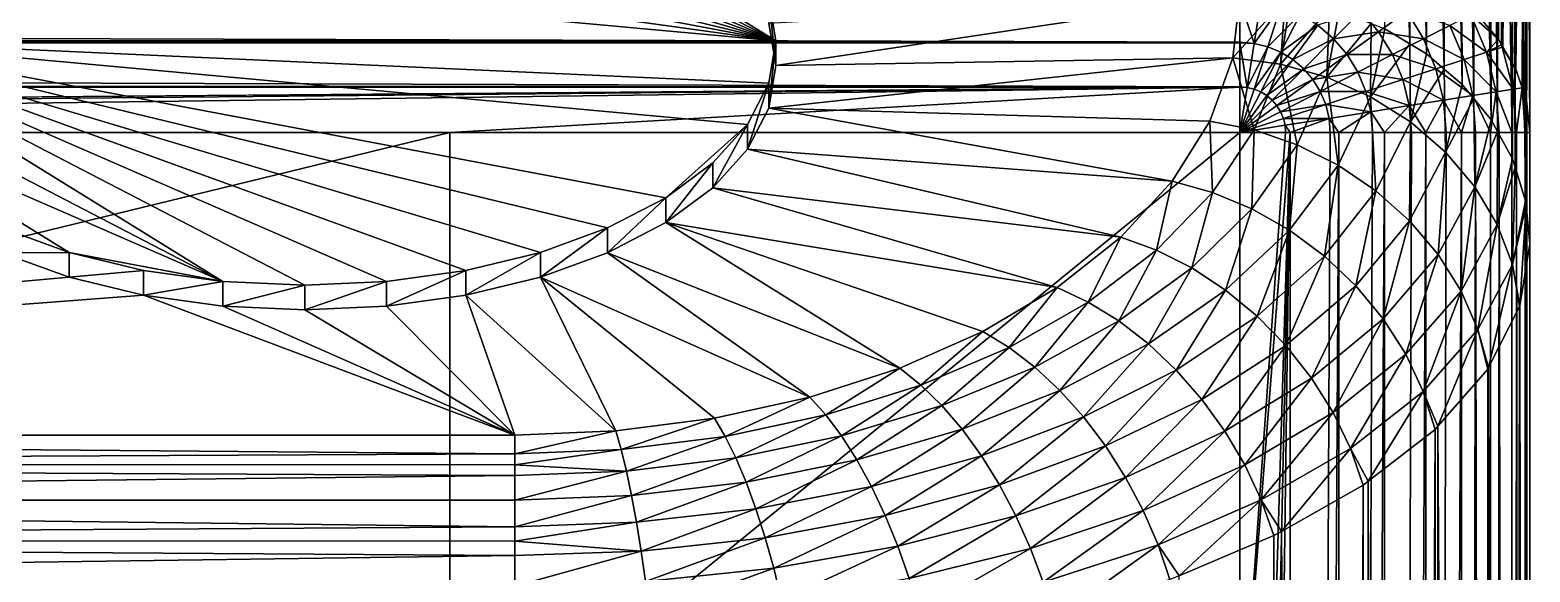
# Model space of a CAD drawing. Header units: metres. Extents: x 0 to 119, y 0 to 68.
# Drawn here: x 108.78 to 119.12, y 56.64 to 60.38 of the extents above; entities that cross this region are included whole.
import ezdxf

# ---------------------------------------------------------------- set-up
doc = ezdxf.new("R2010")
doc.units = ezdxf.units.M

msp = doc.modelspace()

# ---------------------------------------------------------------- linework, layer by layer
for points in [[(118.293198, 66.612892, 16.608149), (118.29248, 60.282406, 6.164471), (118.093048, 66.74794, 16.570419)], [(118.093048, 66.74794, 16.570419), (118.29248, 60.282406, 6.164471), (118.121094, 60.385029, 6.102275)], [(118.293198, 66.612892, 16.608149), (118.406677, 60.214024, 6.205914), (118.29248, 60.282406, 6.164471)], [(118.378204, 66.555527, 16.624174), (118.406677, 60.214024, 6.205914), (118.293198, 66.612892, 16.608149)], [(118.530273, 66.408989, 16.665115), (118.52993, 60.108612, 6.2698), (118.378204, 66.555527, 16.624174)], [(118.378204, 66.555527, 16.624174), (118.52993, 60.108612, 6.2698), (118.406677, 60.214024, 6.205914)], [(118.530273, 66.408989, 16.665115), (118.653183, 60.003204, 6.333683), (118.52993, 60.108612, 6.2698)], [(118.629066, 66.313789, 16.691711), (118.653183, 60.003204, 6.333683), (118.530273, 66.408989, 16.665115)], [(118.732826, 66.170982, 16.731609), (118.733147, 59.905544, 6.392872), (118.629066, 66.313789, 16.691711)], [(118.629066, 66.313789, 16.691711), (118.733147, 59.905544, 6.392872), (118.653183, 60.003204, 6.333683)], [(118.836494, 66.028313, 16.771469), (118.853149, 59.758984, 6.481698), (118.732826, 66.170982, 16.731609)], [(118.732826, 66.170982, 16.731609), (118.853149, 59.758984, 6.481698), (118.733147, 59.905544, 6.392872)], [(118.896317, 65.904686, 16.806007), (118.897316, 59.677979, 6.530791), (118.836494, 66.028313, 16.771469)], [(118.836494, 66.028313, 16.771469), (118.897316, 59.677979, 6.530791), (118.853149, 59.758984, 6.481698)], [(118.895638, 65.904213, 33.046108), (118.743332, 60.497986, 38.826408), (118.903107, 60.313614, 38.642036)], [(118.903107, 60.313614, 38.642036), (118.92569, 60.275066, 38.603493), (118.895638, 65.904213, 33.046108)], [(118.895638, 65.904213, 33.046108), (118.92569, 60.275066, 38.603493), (118.934578, 60.259899, 38.588322)], [(118.895638, 65.904213, 33.046108), (118.934578, 60.259899, 38.588322), (118.981903, 65.733086, 32.975224)], [(118.991966, 65.707016, 16.861231), (119.000488, 59.488773, 6.64546), (118.896317, 65.904686, 16.806007)], [(118.896317, 65.904686, 16.806007), (119.000488, 59.488773, 6.64546), (118.897316, 59.677979, 6.530791)], [(118.981903, 65.733086, 32.975224), (118.934578, 60.259899, 38.588322), (119.023209, 60.108585, 38.437016)], [(119.023209, 60.108585, 38.437016), (119.015854, 65.615891, 32.926682), (118.981903, 65.733086, 32.975224)], [(119.017166, 65.616348, 16.886562), (119.018509, 59.431248, 6.680325), (118.991966, 65.707016, 16.861231)], [(118.991966, 65.707016, 16.861231), (119.018509, 59.431248, 6.680325), (119.000488, 59.488773, 6.64546)], [(119.023209, 60.108585, 38.437016), (119.08564, 65.374939, 32.826878), (119.015854, 65.615891, 32.926682)], [(119.088402, 65.360176, 16.958132), (119.090714, 59.20079, 6.819995), (119.017166, 65.616348, 16.886562)], [(119.017166, 65.616348, 16.886562), (119.090714, 59.20079, 6.819995), (119.018509, 59.431248, 6.680325)], [(119.067207, 59.979012, 38.307434), (119.08564, 65.374939, 32.826878), (119.023209, 60.108585, 38.437016)], [(119.067207, 59.979012, 38.307434), (119.091553, 65.312386, 32.800968), (119.08564, 65.374939, 32.826878)], [(119.071136, 59.967438, 38.29586), (119.091553, 65.312386, 32.800968), (119.067207, 59.979012, 38.307434)], [(119.071136, 59.967438, 38.29586), (119.096474, 59.892803, 38.221233), (119.091553, 65.312386, 32.800968)], [(119.092728, 65.312523, 16.971443), (119.093742, 59.171143, 6.837962), (119.088402, 65.360176, 16.958132)], [(119.088402, 65.360176, 16.958132), (119.093742, 59.171143, 6.837962), (119.090714, 59.20079, 6.819995)], [(119.091553, 65.312386, 32.800968), (119.096474, 59.892803, 38.221233), (119.121094, 59.671574, 38)], [(119.091553, 65.312386, 32.800968), (119.121094, 59.671574, 38), (119.121094, 65, 32.67157)], [(119.121094, 65, 17.058756), (119.093742, 59.171143, 6.837962), (119.092728, 65.312523, 16.971443)], [(119.121094, 58.903782, 6.999999), (119.093742, 59.171143, 6.837962), (119.121094, 65, 17.058756)], [(119.121094, 65, 32.67157), (119.121094, 59.671574, 38), (119.121094, 65, 17.058756)], [(119.121094, 65, 17.058756), (119.121094, 59.671574, 38), (119.121094, 2, 38)], [(119.121094, 65, 17.058756), (119.121094, 2, 38), (119.121094, 58.903782, 6.999999)], [(113.921097, 60.303543, 5.064968), (110.106743, 61.962433, 7.802136), (110.671097, 61.988022, 7.84436)], [(111.235458, 61.962433, 7.802136), (113.921097, 60.303543, 5.064968), (110.671097, 61.988022, 7.84436)], [(109.046104, 61.762344, 7.471993), (109.55954, 61.886436, 7.676743), (113.921097, 60.303543, 5.064968)], [(113.921097, 60.303543, 5.064968), (109.55954, 61.886436, 7.676743), (110.106743, 61.962433, 7.802136)], [(113.871727, 60.59605, 5.547604), (113.921097, 60.303543, 5.064968), (111.235458, 61.962433, 7.802136)], [(113.921097, 60.303543, 5.064968), (108.582039, 61.593929, 7.194106), (109.046104, 61.762344, 7.471993)], [(113.921097, 60.303543, 5.064968), (108.181458, 61.386307, 6.851528), (108.582039, 61.593929, 7.194106)], [(107.856522, 61.145782, 6.454663), (108.181458, 61.386307, 6.851528), (113.921097, 60.303543, 5.064968)], [(107.617096, 60.879665, 6.015576), (107.856522, 61.145782, 6.454663), (113.921097, 60.303543, 5.064968)], [(107.617096, 60.879665, 6.015576), (113.921097, 60.303543, 5.064968), (107.421097, 60.303543, 5.064968)], [(25.203075, 60.576447, 39.775513), (117.121101, 60.29319, 39.900944), (117.121101, 60.579384, 39.781609)], [(25.249481, 60.37072, 39.873817), (117.121101, 60.29319, 39.900944), (25.203075, 60.576447, 39.775513)], [(113.871727, 60.425011, 5.651265), (117.121101, 60.614182, 5.963396), (113.921097, 60.132504, 5.168628)], [(113.871727, 60.59605, 5.547604), (113.871727, 60.425011, 5.651265), (113.921097, 60.132504, 5.168628)], [(113.871727, 60.59605, 5.547604), (113.921097, 60.132504, 5.168628), (113.921097, 60.303543, 5.064968)], [(113.921097, 60.132504, 5.168628), (117.121101, 60.614182, 5.963396), (117.071144, 60.186913, 5.258402)], [(117.071144, 60.186913, 5.258402), (117.121101, 60.614182, 5.963396), (117.433723, 60.59079, 5.977573)], [(117.433723, 60.59079, 5.977573), (117.400002, 60.142525, 5.238468), (117.071144, 60.186913, 5.258402)], [(117.121101, 60.579384, 39.781609), (117.121101, 60.29319, 39.900944), (117.218338, 60.285538, 39.900944)], [(117.263931, 60.573345, 39.779438), (117.121101, 60.579384, 39.781609), (117.218338, 60.285538, 39.900944)], [(117.263931, 60.573345, 39.779438), (117.218338, 60.285538, 39.900944), (117.403236, 60.539902, 39.779438)], [(117.403236, 60.539902, 39.779438), (117.218338, 60.285538, 39.900944), (117.313194, 60.262764, 39.900944)], [(117.403236, 60.539902, 39.779438), (117.313194, 60.262764, 39.900944), (117.535599, 60.485077, 39.779438)], [(117.433723, 60.59079, 5.977573), (117.468391, 60.588196, 5.979145), (117.400002, 60.142525, 5.238468)], [(117.400002, 60.142525, 5.238468), (117.468391, 60.588196, 5.979145), (117.737877, 60.526447, 6.016569)], [(117.737877, 60.526447, 6.016569), (117.719757, 60.052113, 5.247722), (117.400002, 60.142525, 5.238468)], [(117.737877, 60.526447, 6.016569), (117.805138, 60.511032, 6.02591), (117.719757, 60.052113, 5.247722)], [(117.313194, 60.262764, 39.900944), (117.403305, 60.225437, 39.900944), (117.535599, 60.485077, 39.779438)], [(117.535599, 60.485077, 39.779438), (117.403305, 60.225437, 39.900944), (117.657761, 60.410217, 39.779438)], [(117.657761, 60.410217, 39.779438), (117.766701, 60.317173, 39.779438), (117.956657, 60.507133, 39.61359)], [(117.719757, 60.052113, 5.247722), (117.805138, 60.511032, 6.02591), (118.026375, 60.422806, 6.079381)], [(118.026375, 60.422806, 6.079381), (118.021599, 59.918167, 5.285909), (117.719757, 60.052113, 5.247722)], [(117.956657, 60.507133, 39.61359), (117.766701, 60.317173, 39.779438), (118.077087, 60.366135, 39.61359)], [(117.956657, 60.507133, 39.61359), (118.077087, 60.366135, 39.61359), (118.270599, 60.506737, 39.407532)], [(118.026375, 60.422806, 6.079381), (118.121094, 60.385029, 6.102275), (118.021599, 59.918167, 5.285909)], [(118.270599, 60.506737, 39.407532), (118.077087, 60.366135, 39.61359), (118.387093, 60.316631, 39.407532)], [(118.270599, 60.506737, 39.407532), (118.387093, 60.316631, 39.407532), (118.568672, 60.409149, 39.166401)], [(118.71418, 60.483292, 38.896202), (118.568672, 60.409149, 39.166401), (118.821556, 60.224087, 38.896202)], [(118.903107, 60.313614, 38.642036), (118.743332, 60.497986, 38.826408), (118.71418, 60.483292, 38.896202)], [(118.71418, 60.483292, 38.896202), (118.821556, 60.224087, 38.896202), (118.903107, 60.313614, 38.642036)], [(25.268126, 60.288063, 39.896511), (117.121101, 60.289539, 39.901825), (25.249481, 60.37072, 39.873817)], [(25.249481, 60.37072, 39.873817), (117.121101, 60.289539, 39.901825), (117.121101, 60.29319, 39.900944)], [(117.403305, 60.225437, 39.900944), (117.486481, 60.174473, 39.900944), (117.657761, 60.410217, 39.779438)], [(117.657761, 60.410217, 39.779438), (117.486481, 60.174473, 39.900944), (117.766701, 60.317173, 39.779438)], [(117.486481, 60.174473, 39.900944), (117.560646, 60.111126, 39.900944), (117.766701, 60.317173, 39.779438)], [(117.766701, 60.317173, 39.779438), (117.560646, 60.111126, 39.900944), (117.859741, 60.208233, 39.779438)], [(117.766701, 60.317173, 39.779438), (117.859741, 60.208233, 39.779438), (118.077087, 60.366135, 39.61359)], [(118.077087, 60.366135, 39.61359), (117.859741, 60.208233, 39.779438), (118.173965, 60.208038, 39.61359)], [(118.021599, 59.918167, 5.285909), (118.121094, 60.385029, 6.102275), (118.29248, 60.282406, 6.164471)], [(118.077087, 60.366135, 39.61359), (118.173965, 60.208038, 39.61359), (118.387093, 60.316631, 39.407532)], [(118.387093, 60.316631, 39.407532), (118.173965, 60.208038, 39.61359), (118.47242, 60.110645, 39.407532)], [(118.568672, 60.409149, 39.166401), (118.387093, 60.316631, 39.407532), (118.666237, 60.173618, 39.166401)], [(118.387093, 60.316631, 39.407532), (118.47242, 60.110645, 39.407532), (118.666237, 60.173618, 39.166401)], [(118.568672, 60.409149, 39.166401), (118.666237, 60.173618, 39.166401), (118.821556, 60.224087, 38.896202)], [(118.821556, 60.224087, 38.896202), (118.92569, 60.275066, 38.603493), (118.903107, 60.313614, 38.642036)], [(25.268126, 60.288063, 39.896511), (117.121101, 59.986305, 39.975082), (117.121101, 60.289539, 39.901825)], [(25.326941, 60.027325, 39.968105), (117.121101, 59.986305, 39.975082), (25.268126, 60.288063, 39.896511)], [(107.421097, 60.303543, 5.064968), (113.921097, 60.303543, 5.064968), (113.871727, 60.011036, 4.582331)], [(107.421097, 60.303543, 5.064968), (113.871727, 60.011036, 4.582331), (113.725098, 59.727417, 4.11436)], [(113.725098, 59.727417, 4.11436), (113.160744, 59.220779, 3.278408), (107.421097, 60.303543, 5.064968)], [(107.421097, 60.303543, 5.064968), (113.160744, 59.220779, 3.278408), (112.760155, 59.013153, 2.935829)], [(107.421097, 60.303543, 5.064968), (112.760155, 59.013153, 2.935829), (112.296097, 58.844738, 2.657943)], [(110.106743, 58.644653, 2.3278), (107.470474, 60.011036, 4.582331), (107.421097, 60.303543, 5.064968)], [(110.106743, 58.644653, 2.3278), (107.421097, 60.303543, 5.064968), (110.671097, 58.619061, 2.285575)], [(112.296097, 58.844738, 2.657943), (111.782661, 58.72065, 2.453193), (107.421097, 60.303543, 5.064968)], [(107.421097, 60.303543, 5.064968), (111.782661, 58.72065, 2.453193), (111.235458, 58.644653, 2.3278)], [(107.421097, 60.303543, 5.064968), (111.235458, 58.644653, 2.3278), (110.671097, 58.619061, 2.285575)], [(113.921097, 60.303543, 5.064968), (113.921097, 60.132504, 5.168628), (113.871727, 59.839993, 4.685992)], [(113.921097, 60.303543, 5.064968), (113.871727, 59.839993, 4.685992), (113.871727, 60.011036, 4.582331)], [(117.121101, 60.29319, 39.900944), (117.121101, 60.289539, 39.901825), (117.218338, 60.285538, 39.900944)], [(117.121101, 60.289539, 39.901825), (117.121101, 59.986305, 39.975082), (117.170334, 59.98243, 39.975082)], [(117.218338, 60.285538, 39.900944), (117.121101, 60.289539, 39.901825), (117.170334, 59.98243, 39.975082)], [(117.218338, 60.285538, 39.900944), (117.170334, 59.98243, 39.975082), (117.313194, 60.262764, 39.900944)], [(117.170334, 59.98243, 39.975082), (117.218353, 59.970901, 39.975082), (117.313194, 60.262764, 39.900944)], [(117.313194, 60.262764, 39.900944), (117.218353, 59.970901, 39.975082), (117.403305, 60.225437, 39.900944)], [(117.218353, 59.970901, 39.975082), (117.263977, 59.952, 39.975082), (117.403305, 60.225437, 39.900944)], [(117.403305, 60.225437, 39.900944), (117.263977, 59.952, 39.975082), (117.486481, 60.174473, 39.900944)], [(117.624001, 60.036949, 39.900944), (117.859741, 60.208233, 39.779438), (117.560646, 60.111126, 39.900944)], [(117.934601, 60.086075, 39.779438), (117.859741, 60.208233, 39.779438), (117.624001, 60.036949, 39.900944)], [(117.934601, 60.086075, 39.779438), (118.173965, 60.208038, 39.61359), (117.859741, 60.208233, 39.779438)], [(118.244926, 60.036728, 39.61359), (118.173965, 60.208038, 39.61359), (117.934601, 60.086075, 39.779438)], [(118.29248, 60.282406, 6.164471), (118.29718, 59.7444, 5.351975), (118.021599, 59.918167, 5.285909)], [(118.244926, 60.036728, 39.61359), (118.47242, 60.110645, 39.407532), (118.173965, 60.208038, 39.61359)], [(118.29248, 60.282406, 6.164471), (118.406677, 60.214024, 6.205914), (118.29718, 59.7444, 5.351975)], [(118.29718, 59.7444, 5.351975), (118.406677, 60.214024, 6.205914), (118.52993, 60.108612, 6.2698)], [(118.821556, 60.224087, 38.896202), (118.666237, 60.173618, 39.166401), (118.887054, 59.951271, 38.896202)], [(118.821556, 60.224087, 38.896202), (118.929588, 60.258533, 38.603046), (118.92569, 60.275066, 38.603493)], [(119.004341, 59.969849, 38.603676), (118.929588, 60.258533, 38.603046), (118.821556, 60.224087, 38.896202)], [(118.821556, 60.224087, 38.896202), (118.887054, 59.951271, 38.896202), (119.004341, 59.969849, 38.603676)], [(118.929588, 60.258533, 38.603046), (118.934578, 60.259899, 38.588322), (118.92569, 60.275066, 38.603493)], [(119.023209, 60.108585, 38.437016), (118.934578, 60.259899, 38.588322), (118.929588, 60.258533, 38.603046)], [(119.004341, 59.969849, 38.603676), (119.023209, 60.108585, 38.437016), (118.929588, 60.258533, 38.603046)], [(113.921097, 60.132504, 5.168628), (117.071144, 60.186913, 5.258402), (113.871727, 59.839993, 4.685992)], [(117.071144, 60.186913, 5.258402), (116.913597, 59.750252, 4.537912), (113.871727, 59.839993, 4.685992)], [(117.071144, 60.186913, 5.258402), (117.218674, 59.688709, 4.484467), (116.913597, 59.750252, 4.537912)], [(117.071144, 60.186913, 5.258402), (117.400002, 60.142525, 5.238468), (117.218674, 59.688709, 4.484467)], [(117.400002, 60.142525, 5.238468), (117.516144, 59.586063, 4.458197), (117.218674, 59.688709, 4.484467)], [(117.263977, 59.952, 39.975082), (117.306091, 59.926197, 39.975082), (117.486481, 60.174473, 39.900944)], [(117.486481, 60.174473, 39.900944), (117.306091, 59.926197, 39.975082), (117.560646, 60.111126, 39.900944)], [(117.343651, 59.894123, 39.975082), (117.560646, 60.111126, 39.900944), (117.306091, 59.926197, 39.975082)], [(117.624001, 60.036949, 39.900944), (117.560646, 60.111126, 39.900944), (117.343651, 59.894123, 39.975082)], [(117.400002, 60.142525, 5.238468), (117.719757, 60.052113, 5.247722), (117.516144, 59.586063, 4.458197)], [(118.524467, 59.893845, 39.407532), (118.47242, 60.110645, 39.407532), (118.244926, 60.036728, 39.61359)], [(118.52993, 60.108612, 6.2698), (118.538902, 59.535599, 5.444095), (118.29718, 59.7444, 5.351975)], [(118.666237, 60.173618, 39.166401), (118.47242, 60.110645, 39.407532), (118.725754, 59.925724, 39.166401)], [(118.524467, 59.893845, 39.407532), (118.725754, 59.925724, 39.166401), (118.47242, 60.110645, 39.407532)], [(118.52993, 60.108612, 6.2698), (118.653183, 60.003204, 6.333683), (118.538902, 59.535599, 5.444095)], [(118.666237, 60.173618, 39.166401), (118.725754, 59.925724, 39.166401), (118.887054, 59.951271, 38.896202)], [(119.067207, 59.979012, 38.307434), (119.023209, 60.108585, 38.437016), (119.004341, 59.969849, 38.603676)], [(25.336685, 59.984131, 39.971977), (117.121101, 59.984432, 39.975231), (25.326941, 60.027325, 39.968105)], [(25.326941, 60.027325, 39.968105), (117.121101, 59.984432, 39.975231), (117.121101, 59.986305, 39.975082)], [(107.617096, 59.727417, 4.11436), (107.470474, 60.011036, 4.582331), (110.106743, 58.644653, 2.3278)], [(113.871727, 60.011036, 4.582331), (113.871727, 59.839993, 4.685992), (113.725098, 59.556377, 4.218019)], [(113.871727, 60.011036, 4.582331), (113.725098, 59.556377, 4.218019), (113.725098, 59.727417, 4.11436)], [(117.343651, 59.894123, 39.975082), (117.375725, 59.856567, 39.975082), (117.624001, 60.036949, 39.900944)], [(117.624001, 60.036949, 39.900944), (117.375725, 59.856567, 39.975082), (117.674965, 59.953781, 39.900944)], [(117.719757, 60.052113, 5.247722), (117.798599, 59.44487, 4.459754), (117.516144, 59.586063, 4.458197)], [(117.624001, 60.036949, 39.900944), (117.674965, 59.953781, 39.900944), (117.934601, 60.086075, 39.779438)], [(117.934601, 60.086075, 39.779438), (117.674965, 59.953781, 39.900944), (117.989426, 59.953712, 39.779438)], [(117.719757, 60.052113, 5.247722), (118.021599, 59.918167, 5.285909), (117.798599, 59.44487, 4.459754)], [(117.934601, 60.086075, 39.779438), (117.989426, 59.953712, 39.779438), (118.244926, 60.036728, 39.61359)], [(118.244926, 60.036728, 39.61359), (117.989426, 59.953712, 39.779438), (118.288208, 59.856426, 39.61359)], [(118.244926, 60.036728, 39.61359), (118.288208, 59.856426, 39.61359), (118.524467, 59.893845, 39.407532)], [(118.538902, 59.535599, 5.444095), (118.653183, 60.003204, 6.333683), (118.733147, 59.905544, 6.392872)], [(25.336685, 59.984131, 39.971977), (78.371101, 59.671574, 40), (117.121101, 59.984432, 39.975231)], [(117.121101, 59.984432, 39.975231), (78.371101, 59.671574, 40), (84.071098, 59.671574, 40)], [(84.071098, 59.671574, 40), (93.421104, 59.671574, 40), (117.121101, 59.984432, 39.975231)], [(117.121101, 59.984432, 39.975231), (93.421104, 59.671574, 40), (111.671097, 59.671574, 40)], [(117.121101, 59.984432, 39.975231), (111.671097, 59.671574, 40), (117.121101, 59.671574, 40)], [(117.121101, 59.986305, 39.975082), (117.121101, 59.984432, 39.975231), (117.170334, 59.98243, 39.975082)], [(117.170334, 59.98243, 39.975082), (117.121101, 59.984432, 39.975231), (117.121101, 59.671574, 40)], [(117.170334, 59.98243, 39.975082), (117.121101, 59.671574, 40), (117.218353, 59.970901, 39.975082)], [(117.218353, 59.970901, 39.975082), (117.121101, 59.671574, 40), (117.263977, 59.952, 39.975082)], [(117.121101, 59.671574, 40), (117.306091, 59.926197, 39.975082), (117.263977, 59.952, 39.975082)], [(117.343651, 59.894123, 39.975082), (117.306091, 59.926197, 39.975082), (117.121101, 59.671574, 40)], [(117.401527, 59.814457, 39.975082), (117.674965, 59.953781, 39.900944), (117.375725, 59.856567, 39.975082)], [(117.712288, 59.863663, 39.900944), (117.674965, 59.953781, 39.900944), (117.401527, 59.814457, 39.975082)], [(117.712288, 59.863663, 39.900944), (117.989426, 59.953712, 39.779438), (117.674965, 59.953781, 39.900944)], [(118.022873, 59.8144, 39.779438), (117.989426, 59.953712, 39.779438), (117.712288, 59.863663, 39.900944)], [(118.021599, 59.918167, 5.285909), (118.05899, 59.268654, 4.489101), (117.798599, 59.44487, 4.459754)], [(118.022873, 59.8144, 39.779438), (118.288208, 59.856426, 39.61359), (117.989426, 59.953712, 39.779438)], [(118.021599, 59.918167, 5.285909), (118.29718, 59.7444, 5.351975), (118.05899, 59.268654, 4.489101)], [(118.64843, 59.671574, 39.281555), (118.725754, 59.925724, 39.166401), (118.524467, 59.893845, 39.407532)], [(118.740059, 59.297543, 5.559722), (118.538902, 59.535599, 5.444095), (118.733147, 59.905544, 6.392872)], [(118.64843, 59.671574, 39.281555), (118.74575, 59.671574, 39.166401), (118.725754, 59.925724, 39.166401)], [(118.725754, 59.925724, 39.166401), (118.848152, 59.671574, 38.996979), (118.887054, 59.951271, 38.896202)], [(118.725754, 59.925724, 39.166401), (118.74575, 59.671574, 39.166401), (118.848152, 59.671574, 38.996979)], [(118.740059, 59.297543, 5.559722), (118.733147, 59.905544, 6.392872), (118.853149, 59.758984, 6.481698)], [(118.887054, 59.951271, 38.896202), (118.848152, 59.671574, 38.996979), (118.909058, 59.671574, 38.896202)], [(119.004341, 59.969849, 38.603676), (118.887054, 59.951271, 38.896202), (118.995941, 59.671574, 38.682198)], [(118.887054, 59.951271, 38.896202), (118.909058, 59.671574, 38.896202), (118.995941, 59.671574, 38.682198)], [(119.004341, 59.969849, 38.603676), (118.995941, 59.671574, 38.682198), (119.027817, 59.671574, 38.603676)], [(119.004341, 59.969849, 38.603676), (119.027817, 59.671574, 38.603676), (119.067207, 59.979012, 38.307434)], [(119.067207, 59.979012, 38.307434), (119.027817, 59.671574, 38.603676), (119.087379, 59.671574, 38.346523)], [(119.067207, 59.979012, 38.307434), (119.087379, 59.671574, 38.346523), (119.071136, 59.967438, 38.29586)], [(119.071136, 59.967438, 38.29586), (119.087379, 59.671574, 38.346523), (119.09906, 59.671574, 38.296104)], [(119.071136, 59.967438, 38.29586), (119.09906, 59.671574, 38.296104), (119.096474, 59.892803, 38.221233)], [(113.871727, 59.839993, 4.685992), (116.653526, 59.334675, 3.852211), (113.725098, 59.556377, 4.218019)], [(113.871727, 59.839993, 4.685992), (116.913597, 59.750252, 4.537912), (116.653526, 59.334675, 3.852211)], [(117.343651, 59.894123, 39.975082), (117.121101, 59.671574, 40), (117.375725, 59.856567, 39.975082)], [(117.401527, 59.814457, 39.975082), (117.375725, 59.856567, 39.975082), (117.121101, 59.671574, 40)], [(117.121101, 59.671574, 40), (117.420425, 59.768829, 39.975082), (117.401527, 59.814457, 39.975082)], [(117.420425, 59.768829, 39.975082), (117.712288, 59.863663, 39.900944), (117.401527, 59.814457, 39.975082)], [(117.420425, 59.768829, 39.975082), (117.735069, 59.768814, 39.900944), (117.712288, 59.863663, 39.900944)], [(117.712288, 59.863663, 39.900944), (117.735069, 59.768814, 39.900944), (118.022873, 59.8144, 39.779438)], [(117.735069, 59.768814, 39.900944), (117.803551, 59.671574, 39.87558), (118.022873, 59.8144, 39.779438)], [(118.022873, 59.8144, 39.779438), (117.803551, 59.671574, 39.87558), (118.034119, 59.671574, 39.779438)], [(118.118279, 59.671574, 39.727478), (118.288208, 59.856426, 39.61359), (118.022873, 59.8144, 39.779438)], [(118.022873, 59.8144, 39.779438), (118.034119, 59.671574, 39.779438), (118.118279, 59.671574, 39.727478)], [(118.118279, 59.671574, 39.727478), (118.302765, 59.671574, 39.61359), (118.288208, 59.856426, 39.61359)], [(118.288208, 59.856426, 39.61359), (118.40271, 59.671574, 39.527489), (118.524467, 59.893845, 39.407532)], [(118.288208, 59.856426, 39.61359), (118.302765, 59.671574, 39.61359), (118.40271, 59.671574, 39.527489)], [(118.524467, 59.893845, 39.407532), (118.40271, 59.671574, 39.527489), (118.541962, 59.671574, 39.407532)], [(118.524467, 59.893845, 39.407532), (118.541962, 59.671574, 39.407532), (118.64843, 59.671574, 39.281555)], [(119.096474, 59.892803, 38.221233), (119.09906, 59.671574, 38.296104), (119.121094, 59.671574, 38)], [(110.106743, 58.644653, 2.3278), (109.046104, 58.844738, 2.657943), (107.617096, 59.727417, 4.11436)], [(107.617096, 59.727417, 4.11436), (109.046104, 58.844738, 2.657943), (108.582039, 59.013153, 2.935829)], [(113.725098, 59.727417, 4.11436), (113.48568, 59.461304, 3.675271), (113.160744, 59.220779, 3.278408)], [(113.725098, 59.727417, 4.11436), (113.725098, 59.556377, 4.218019), (113.48568, 59.290264, 3.778931)], [(113.725098, 59.727417, 4.11436), (113.48568, 59.290264, 3.778931), (113.48568, 59.461304, 3.675271)], [(116.913597, 59.750252, 4.537912), (116.931213, 59.258129, 3.769253), (116.653526, 59.334675, 3.852211)], [(116.913597, 59.750252, 4.537912), (117.218674, 59.688709, 4.484467), (116.931213, 59.258129, 3.769253)], [(117.218674, 59.688709, 4.484467), (117.202667, 59.144886, 3.711445), (116.931213, 59.258129, 3.769253)], [(117.431953, 59.720806, 39.975082), (117.420425, 59.768829, 39.975082), (117.121101, 59.671574, 40)], [(117.435829, 59.671574, 39.975082), (117.431953, 59.720806, 39.975082), (117.121101, 59.671574, 40)], [(117.218674, 59.688709, 4.484467), (117.516144, 59.586063, 4.458197), (117.202667, 59.144886, 3.711445)], [(117.431953, 59.720806, 39.975082), (117.735069, 59.768814, 39.900944), (117.420425, 59.768829, 39.975082)], [(117.431953, 59.720806, 39.975082), (117.467842, 59.671574, 39.967346), (117.735069, 59.768814, 39.900944)], [(117.435829, 59.671574, 39.975082), (117.467842, 59.671574, 39.967346), (117.431953, 59.720806, 39.975082)], [(117.467842, 59.671574, 39.967346), (117.742714, 59.671574, 39.900944), (117.735069, 59.768814, 39.900944)], [(117.735069, 59.768814, 39.900944), (117.742714, 59.671574, 39.900944), (117.803551, 59.671574, 39.87558)], [(118.29718, 59.7444, 5.351975), (118.290817, 59.061802, 4.545508), (118.05899, 59.268654, 4.489101)], [(118.29718, 59.7444, 5.351975), (118.538902, 59.535599, 5.444095), (118.290817, 59.061802, 4.545508)], [(118.740059, 59.297543, 5.559722), (118.853149, 59.758984, 6.481698), (118.897316, 59.677979, 6.530791)], [(111.671097, 55.224998, 40), (111.671097, 59.671574, 40), (93.421104, 55.224998, 40)], [(93.421104, 55.224998, 40), (111.671097, 59.671574, 40), (93.421104, 59.671574, 40)], [(111.671097, 55.224998, 40), (117.121101, 55.224998, 40), (117.121101, 59.671574, 40)], [(111.671097, 55.224998, 40), (117.121101, 59.671574, 40), (111.671097, 59.671574, 40)], [(117.435829, 59.671574, 39.975082), (117.121101, 59.671574, 40), (117.121101, 55.224998, 40)], [(117.435829, 59.671574, 39.975082), (117.121101, 55.224998, 40), (117.467842, 59.671574, 39.967346)], [(117.467842, 59.671574, 39.967346), (117.121101, 55.224998, 40), (117.121101, 48.099998, 40)], [(117.467842, 59.671574, 39.967346), (117.121101, 48.099998, 40), (117.121101, 43.450001, 40)], [(117.121101, 43.450001, 40), (117.121101, 33.475002, 40), (117.467842, 59.671574, 39.967346)], [(117.467842, 59.671574, 39.967346), (117.121101, 33.475002, 40), (117.468391, 2, 39.969616)], [(117.516144, 59.586063, 4.458197), (117.461784, 58.997482, 3.680084), (117.202667, 59.144886, 3.711445)], [(117.516144, 59.586063, 4.458197), (117.798599, 59.44487, 4.459754), (117.461784, 58.997482, 3.680084)], [(117.467842, 59.671574, 39.967346), (117.468391, 2, 39.969616), (117.742714, 59.671574, 39.900944)], [(117.742714, 59.671574, 39.900944), (117.468391, 2, 39.969616), (117.803551, 59.671574, 39.87558)], [(117.803551, 59.671574, 39.87558), (117.468391, 2, 39.969616), (117.805138, 2, 39.879387)], [(117.803551, 59.671574, 39.87558), (117.805138, 2, 39.879387), (118.034119, 59.671574, 39.779438)], [(118.034119, 59.671574, 39.779438), (117.805138, 2, 39.879387), (118.118279, 59.671574, 39.727478)], [(118.118279, 59.671574, 39.727478), (117.805138, 2, 39.879387), (118.121094, 2, 39.732052)], [(118.118279, 59.671574, 39.727478), (118.121094, 2, 39.732052), (118.302765, 59.671574, 39.61359)], [(118.302765, 59.671574, 39.61359), (118.121094, 2, 39.732052), (118.40271, 59.671574, 39.527489)], [(118.40271, 59.671574, 39.527489), (118.121094, 2, 39.732052), (118.406677, 2, 39.532089)], [(118.40271, 59.671574, 39.527489), (118.406677, 2, 39.532089), (118.541962, 59.671574, 39.407532)], [(118.541962, 59.671574, 39.407532), (118.406677, 2, 39.532089), (118.64843, 59.671574, 39.281555)], [(118.64843, 59.671574, 39.281555), (118.406677, 2, 39.532089), (118.653183, 2, 39.285576)], [(118.64843, 59.671574, 39.281555), (118.653183, 2, 39.285576), (118.74575, 59.671574, 39.166401)], [(118.74575, 59.671574, 39.166401), (118.653183, 2, 39.285576), (118.853149, 2, 38.999996)], [(118.897316, 59.677979, 6.530791), (118.895119, 59.036804, 5.695663), (118.740059, 59.297543, 5.559722)], [(118.74575, 59.671574, 39.166401), (118.853149, 2, 38.999996), (118.848152, 59.671574, 38.996979)], [(118.848152, 59.671574, 38.996979), (118.853149, 2, 38.999996), (118.909058, 59.671574, 38.896202)], [(118.909058, 59.671574, 38.896202), (118.853149, 2, 38.999996), (119.000488, 2, 38.68404)], [(118.897316, 59.677979, 6.530791), (119.000488, 59.488773, 6.64546), (118.895119, 59.036804, 5.695663)], [(118.909058, 59.671574, 38.896202), (119.000488, 2, 38.68404), (118.995941, 59.671574, 38.682198)], [(118.995941, 59.671574, 38.682198), (119.000488, 2, 38.68404), (119.027817, 59.671574, 38.603676)], [(119.027817, 59.671574, 38.603676), (119.000488, 2, 38.68404), (119.090714, 2, 38.347298)], [(119.027817, 59.671574, 38.603676), (119.090714, 2, 38.347298), (119.087379, 59.671574, 38.346523)], [(119.087379, 59.671574, 38.346523), (119.090714, 2, 38.347298), (119.09906, 59.671574, 38.296104)], [(119.09906, 59.671574, 38.296104), (119.090714, 2, 38.347298), (119.121094, 2, 38)], [(119.09906, 59.671574, 38.296104), (119.121094, 2, 38), (119.121094, 59.671574, 38)], [(113.725098, 59.556377, 4.218019), (116.298866, 58.949306, 3.216358), (113.48568, 59.290264, 3.778931)], [(113.725098, 59.556377, 4.218019), (116.653526, 59.334675, 3.852211), (116.298866, 58.949306, 3.216358)], [(118.488327, 58.829479, 4.627565), (118.290817, 59.061802, 4.545508), (118.538902, 59.535599, 5.444095)], [(118.488327, 58.829479, 4.627565), (118.538902, 59.535599, 5.444095), (118.740059, 59.297543, 5.559722)], [(118.895119, 59.036804, 5.695663), (119.000488, 59.488773, 6.64546), (119.018509, 59.431248, 6.680325)], [(113.48568, 59.461304, 3.675271), (113.48568, 59.290264, 3.778931), (113.160744, 59.04974, 3.382068)], [(113.48568, 59.461304, 3.675271), (113.160744, 59.04974, 3.382068), (113.160744, 59.220779, 3.278408)], [(117.798599, 59.44487, 4.459754), (117.702751, 58.819229, 3.675876), (117.461784, 58.997482, 3.680084)], [(117.798599, 59.44487, 4.459754), (118.05899, 59.268654, 4.489101), (117.702751, 58.819229, 3.675876)], [(119.018509, 59.431248, 6.680325), (118.999786, 58.760582, 5.848164), (118.895119, 59.036804, 5.695663)], [(119.018509, 59.431248, 6.680325), (119.090714, 59.20079, 6.819995), (118.999786, 58.760582, 5.848164)], [(113.48568, 59.290264, 3.778931), (115.859726, 58.602032, 2.643351), (113.160744, 59.04974, 3.382068)], [(113.48568, 59.290264, 3.778931), (116.298866, 58.949306, 3.216358), (115.859726, 58.602032, 2.643351)], [(116.653526, 59.334675, 3.852211), (116.546364, 58.859852, 3.10784), (116.298866, 58.949306, 3.216358)], [(116.653526, 59.334675, 3.852211), (116.931213, 59.258129, 3.769253), (116.546364, 58.859852, 3.10784)], [(118.740059, 59.297543, 5.559722), (118.646568, 58.577465, 4.733231), (118.488327, 58.829479, 4.627565)], [(118.740059, 59.297543, 5.559722), (118.895119, 59.036804, 5.695663), (118.646568, 58.577465, 4.733231)], [(113.160744, 59.220779, 3.278408), (113.160744, 59.04974, 3.382068), (112.760155, 58.842113, 3.03949)], [(113.160744, 59.220779, 3.278408), (112.760155, 58.842113, 3.03949), (112.760155, 59.013153, 2.935829)], [(116.931213, 59.258129, 3.769253), (116.788834, 58.73756, 3.02252), (116.546364, 58.859852, 3.10784)], [(116.931213, 59.258129, 3.769253), (117.202667, 59.144886, 3.711445), (116.788834, 58.73756, 3.02252)], [(118.05899, 59.268654, 4.489101), (117.920135, 58.61414, 3.698915), (117.702751, 58.819229, 3.675876)], [(118.05899, 59.268654, 4.489101), (118.290817, 59.061802, 4.545508), (117.920135, 58.61414, 3.698915)], [(118.999786, 58.760582, 5.848164), (119.090714, 59.20079, 6.819995), (119.093742, 59.171143, 6.837962)], [(119.093742, 59.171143, 6.837962), (119.051163, 58.476517, 6.013006), (118.999786, 58.760582, 5.848164)], [(119.093742, 59.171143, 6.837962), (119.121094, 58.903782, 6.999999), (119.051163, 58.476517, 6.013006)], [(117.202667, 59.144886, 3.711445), (117.021393, 58.584911, 2.962124), (116.788834, 58.73756, 3.02252)], [(117.202667, 59.144886, 3.711445), (117.461784, 58.997482, 3.680084), (117.021393, 58.584911, 2.962124)], [(109.046104, 58.844738, 2.657943), (108.582039, 58.842113, 3.03949), (108.582039, 59.013153, 2.935829)], [(112.760155, 59.013153, 2.935829), (112.760155, 58.842113, 3.03949), (112.296097, 58.673698, 2.761602)], [(112.760155, 59.013153, 2.935829), (112.296097, 58.673698, 2.761602), (112.296097, 58.844738, 2.657943)], [(113.160744, 59.04974, 3.382068), (114.775024, 58.045975, 1.725862), (112.760155, 58.842113, 3.03949)], [(115.859726, 58.602032, 2.643351), (115.347664, 58.299274, 2.143802), (113.160744, 59.04974, 3.382068)], [(113.160744, 59.04974, 3.382068), (115.347664, 58.299274, 2.143802), (114.775024, 58.045975, 1.725862)], [(117.461784, 58.997482, 3.680084), (117.239304, 58.404995, 2.927877), (117.021393, 58.584911, 2.962124)], [(117.461784, 58.997482, 3.680084), (117.702751, 58.819229, 3.675876), (117.239304, 58.404995, 2.927877)], [(118.109085, 58.38681, 3.748681), (117.920135, 58.61414, 3.698915), (118.290817, 59.061802, 4.545508)], [(118.109085, 58.38681, 3.748681), (118.290817, 59.061802, 4.545508), (118.488327, 58.829479, 4.627565)], [(118.895119, 59.036804, 5.695663), (118.761612, 58.312054, 4.859869), (118.646568, 58.577465, 4.733231)], [(118.895119, 59.036804, 5.695663), (118.999786, 58.760582, 5.848164), (118.761612, 58.312054, 4.859869)], [(116.298866, 58.949306, 3.216358), (116.074867, 58.501667, 2.513116), (115.859726, 58.602032, 2.643351)], [(116.298866, 58.949306, 3.216358), (116.546364, 58.859852, 3.10784), (116.074867, 58.501667, 2.513116)], [(119.121094, 58.903782, 6.999999), (119.121094, 2, 6.999999), (119.051163, 58.476517, 6.013006)], [(119.121094, 58.903782, 6.999999), (119.121094, 2, 38), (119.121094, 2, 6.999999)], [(108.582039, 58.842113, 3.03949), (109.046104, 58.673698, 2.761602), (96.868408, 57.583878, 0.963395)], [(109.046104, 58.844738, 2.657943), (109.046104, 58.673698, 2.761602), (108.582039, 58.842113, 3.03949)], [(109.55954, 58.72065, 2.453193), (109.046104, 58.673698, 2.761602), (109.046104, 58.844738, 2.657943)], [(110.106743, 58.644653, 2.3278), (109.55954, 58.72065, 2.453193), (109.046104, 58.844738, 2.657943)], [(112.296097, 58.844738, 2.657943), (112.296097, 58.673698, 2.761602), (111.782661, 58.54961, 2.556853)], [(112.296097, 58.844738, 2.657943), (111.782661, 58.54961, 2.556853), (111.782661, 58.72065, 2.453193)], [(112.760155, 58.842113, 3.03949), (114.154221, 57.845707, 1.395419), (112.296097, 58.673698, 2.761602)], [(112.760155, 58.842113, 3.03949), (114.775024, 58.045975, 1.725862), (114.154221, 57.845707, 1.395419)], [(116.546364, 58.859852, 3.10784), (116.286079, 58.371788, 2.404271), (116.074867, 58.501667, 2.513116)], [(116.546364, 58.859852, 3.10784), (116.788834, 58.73756, 3.02252), (116.286079, 58.371788, 2.404271)], [(117.702751, 58.819229, 3.675876), (117.438164, 58.201454, 2.920475), (117.239304, 58.404995, 2.927877)], [(117.702751, 58.819229, 3.675876), (117.920135, 58.61414, 3.698915), (117.438164, 58.201454, 2.920475)], [(118.488327, 58.829479, 4.627565), (118.26532, 58.142353, 3.824061), (118.109085, 58.38681, 3.748681)], [(118.488327, 58.829479, 4.627565), (118.646568, 58.577465, 4.733231), (118.26532, 58.142353, 3.824061)], [(118.835823, 58.050217, 5.028255), (118.761612, 58.312054, 4.859869), (118.999786, 58.760582, 5.848164)], [(118.999786, 58.760582, 5.848164), (119.049187, 58.472588, 6.003939), (118.835823, 58.050217, 5.028255)], [(118.999786, 58.760582, 5.848164), (119.051163, 58.476517, 6.013006), (119.049187, 58.472588, 6.003939)], [(96.868408, 57.583878, 0.963395), (109.046104, 58.673698, 2.761602), (109.55954, 58.54961, 2.556853)], [(109.55954, 58.72065, 2.453193), (109.55954, 58.54961, 2.556853), (109.046104, 58.673698, 2.761602)], [(110.106743, 58.644653, 2.3278), (109.55954, 58.54961, 2.556853), (109.55954, 58.72065, 2.453193)], [(111.782661, 58.72065, 2.453193), (111.782661, 58.54961, 2.556853), (111.235458, 58.473614, 2.43146)], [(111.782661, 58.72065, 2.453193), (111.235458, 58.473614, 2.43146), (111.235458, 58.644653, 2.3278)], [(112.815742, 57.613266, 1.011884), (111.782661, 58.54961, 2.556853), (112.296097, 58.673698, 2.761602)], [(112.296097, 58.673698, 2.761602), (114.154221, 57.845707, 1.395419), (113.497299, 57.70092, 1.156518)], [(112.296097, 58.673698, 2.761602), (113.497299, 57.70092, 1.156518), (112.815742, 57.613266, 1.011884)], [(116.788834, 58.73756, 3.02252), (116.489471, 58.214779, 2.318811), (116.286079, 58.371788, 2.404271)], [(116.788834, 58.73756, 3.02252), (117.021393, 58.584911, 2.962124), (116.489471, 58.214779, 2.318811)], [(110.106743, 58.644653, 2.3278), (110.106743, 58.473614, 2.43146), (109.55954, 58.54961, 2.556853)], [(110.671097, 58.619061, 2.285575), (110.106743, 58.473614, 2.43146), (110.106743, 58.644653, 2.3278)], [(110.671097, 58.619061, 2.285575), (110.671097, 58.448021, 2.389235), (110.106743, 58.473614, 2.43146)], [(111.235458, 58.644653, 2.3278), (110.671097, 58.448021, 2.389235), (110.671097, 58.619061, 2.285575)], [(111.235458, 58.644653, 2.3278), (111.235458, 58.473614, 2.43146), (110.671097, 58.448021, 2.389235)], [(115.859726, 58.602032, 2.643351), (115.528885, 58.189907, 1.995552), (115.347664, 58.299274, 2.143802)], [(115.859726, 58.602032, 2.643351), (116.074867, 58.501667, 2.513116), (115.528885, 58.189907, 1.995552)], [(117.021393, 58.584911, 2.962124), (116.681313, 58.033516, 2.258301), (116.489471, 58.214779, 2.318811)], [(117.021393, 58.584911, 2.962124), (117.239304, 58.404995, 2.927877), (116.681313, 58.033516, 2.258301)], [(117.613953, 57.978413, 2.940064), (117.438164, 58.201454, 2.920475), (117.920135, 58.61414, 3.698915)], [(117.613953, 57.978413, 2.940064), (117.920135, 58.61414, 3.698915), (118.109085, 58.38681, 3.748681)], [(118.646568, 58.577465, 4.733231), (118.385361, 57.886257, 3.923357), (118.26532, 58.142353, 3.824061)], [(118.646568, 58.577465, 4.733231), (118.761612, 58.312054, 4.859869), (118.385361, 57.886257, 3.923357)], [(96.868408, 57.583878, 0.963395), (109.55954, 58.54961, 2.556853), (112.121101, 57.583878, 0.963395)], [(112.121101, 57.583878, 0.963395), (109.55954, 58.54961, 2.556853), (110.106743, 58.473614, 2.43146)], [(112.121101, 57.583878, 0.963395), (110.106743, 58.473614, 2.43146), (110.671097, 58.448021, 2.389235)], [(110.671097, 58.448021, 2.389235), (111.235458, 58.473614, 2.43146), (112.121101, 57.583878, 0.963395)], [(112.121101, 57.583878, 0.963395), (111.235458, 58.473614, 2.43146), (111.782661, 58.54961, 2.556853)], [(112.121101, 57.583878, 0.963395), (111.782661, 58.54961, 2.556853), (112.815742, 57.613266, 1.011884)], [(116.074867, 58.501667, 2.513116), (115.707085, 58.053806, 1.867088), (115.528885, 58.189907, 1.995552)], [(116.074867, 58.501667, 2.513116), (116.286079, 58.371788, 2.404271), (115.707085, 58.053806, 1.867088)], [(118.968132, 2, 5.544618), (118.835823, 58.050217, 5.028255), (119.049187, 58.472588, 6.003939)], [(118.968132, 2, 5.544618), (119.049187, 58.472588, 6.003939), (119.041077, 2, 6.005185)], [(119.041077, 2, 6.005185), (119.049187, 58.472588, 6.003939), (119.082748, 2, 6.2683)], [(119.051163, 58.476517, 6.013006), (119.082748, 2, 6.2683), (119.049187, 58.472588, 6.003939)], [(119.051163, 58.476517, 6.013006), (119.121094, 2, 6.999999), (119.082748, 2, 6.2683)], [(116.286079, 58.371788, 2.404271), (115.87928, 57.89325, 1.760546), (115.707085, 58.053806, 1.867088)], [(116.286079, 58.371788, 2.404271), (116.489471, 58.214779, 2.318811), (115.87928, 57.89325, 1.760546)], [(117.239304, 58.404995, 2.927877), (116.858101, 57.831318, 2.223851), (116.681313, 58.033516, 2.258301)], [(117.239304, 58.404995, 2.927877), (117.438164, 58.201454, 2.920475), (116.858101, 57.831318, 2.223851)], [(118.109085, 58.38681, 3.748681), (117.763092, 57.740398, 2.986248), (117.613953, 57.978413, 2.940064)], [(118.109085, 58.38681, 3.748681), (118.26532, 58.142353, 3.824061), (117.763092, 57.740398, 2.986248)], [(115.347664, 58.299274, 2.143802), (114.921173, 57.929405, 1.563145), (114.775024, 58.045975, 1.725862)], [(115.347664, 58.299274, 2.143802), (115.528885, 58.189907, 1.995552), (114.921173, 57.929405, 1.563145)], [(118.761612, 58.312054, 4.859869), (118.485107, 57.645519, 4.093403), (118.385361, 57.886257, 3.923357)], [(118.761612, 58.312054, 4.859869), (118.830589, 58.039856, 5.004322), (118.485107, 57.645519, 4.093403)], [(118.835823, 58.050217, 5.028255), (118.830589, 58.039856, 5.004322), (118.761612, 58.312054, 4.859869)], [(115.528885, 58.189907, 1.995552), (115.065086, 57.788357, 1.418848), (114.921173, 57.929405, 1.563145)], [(115.528885, 58.189907, 1.995552), (115.707085, 58.053806, 1.867088), (115.065086, 57.788357, 1.418848)], [(116.489471, 58.214779, 2.318811), (116.042603, 57.710915, 1.677711), (115.87928, 57.89325, 1.760546)], [(116.489471, 58.214779, 2.318811), (116.681313, 58.033516, 2.258301), (116.042603, 57.710915, 1.677711)], [(117.016586, 57.611897, 2.216091), (116.858101, 57.831318, 2.223851), (117.438164, 58.201454, 2.920475)], [(117.016586, 57.611897, 2.216091), (117.438164, 58.201454, 2.920475), (117.613953, 57.978413, 2.940064)], [(118.26532, 58.142353, 3.824061), (117.882576, 57.492218, 3.058095), (117.763092, 57.740398, 2.986248)], [(118.26532, 58.142353, 3.824061), (118.385361, 57.886257, 3.923357), (117.882576, 57.492218, 3.058095)], [(114.775024, 58.045975, 1.725862), (114.264503, 57.723637, 1.221627), (114.154221, 57.845707, 1.395419)], [(114.775024, 58.045975, 1.725862), (114.921173, 57.929405, 1.563145), (114.264503, 57.723637, 1.221627)], [(115.707085, 58.053806, 1.867088), (115.204544, 57.624996, 1.295181), (115.065086, 57.788357, 1.418848)], [(115.707085, 58.053806, 1.867088), (115.87928, 57.89325, 1.760546), (115.204544, 57.624996, 1.295181)], [(116.681313, 58.033516, 2.258301), (116.194321, 57.509846, 1.619963), (116.042603, 57.710915, 1.677711)], [(116.681313, 58.033516, 2.258301), (116.858101, 57.831318, 2.223851), (116.194321, 57.509846, 1.619963)], [(118.8302, 2, 5.02984), (118.485107, 57.645519, 4.093403), (118.830589, 58.039856, 5.004322)], [(118.8302, 2, 5.02984), (118.835823, 58.050217, 5.028255), (118.968132, 2, 5.544618)], [(118.8302, 2, 5.02984), (118.830589, 58.039856, 5.004322), (118.835823, 58.050217, 5.028255)], [(114.921173, 57.929405, 1.563145), (114.373207, 57.578827, 1.065163), (114.264503, 57.723637, 1.221627)], [(114.921173, 57.929405, 1.563145), (115.065086, 57.788357, 1.418848), (114.373207, 57.578827, 1.065163)], [(117.613953, 57.978413, 2.940064), (117.153862, 57.379272, 2.235169), (117.016586, 57.611897, 2.216091)], [(117.613953, 57.978413, 2.940064), (117.763092, 57.740398, 2.986248), (117.153862, 57.379272, 2.235169)], [(114.154221, 57.845707, 1.395419), (113.571144, 57.574982, 0.974905), (113.497299, 57.70092, 1.156518)], [(114.154221, 57.845707, 1.395419), (114.264503, 57.723637, 1.221627), (113.571144, 57.574982, 0.974905)], [(115.87928, 57.89325, 1.760546), (115.337402, 57.441837, 1.194051), (115.204544, 57.624996, 1.295181)], [(115.87928, 57.89325, 1.760546), (116.042603, 57.710915, 1.677711), (115.337402, 57.441837, 1.194051)], [(116.331902, 57.293407, 1.588268), (116.194321, 57.509846, 1.619963), (116.858101, 57.831318, 2.223851)], [(116.331902, 57.293407, 1.588268), (116.858101, 57.831318, 2.223851), (117.016586, 57.611897, 2.216091)], [(118.385361, 57.886257, 3.923357), (118.005562, 57.266525, 3.217936), (117.882576, 57.492218, 3.058095)], [(118.385361, 57.886257, 3.923357), (118.466499, 57.624275, 4.044339), (118.005562, 57.266525, 3.217936)], [(118.485107, 57.645519, 4.093403), (118.466499, 57.624275, 4.044339), (118.385361, 57.886257, 3.923357)], [(114.264503, 57.723637, 1.221627), (113.64399, 57.427528, 0.80983), (113.571144, 57.574982, 0.974905)], [(114.264503, 57.723637, 1.221627), (114.373207, 57.578827, 1.065163), (113.64399, 57.427528, 0.80983)], [(115.065086, 57.788357, 1.418848), (114.478767, 57.413353, 0.928266), (114.373207, 57.578827, 1.065163)], [(115.065086, 57.788357, 1.418848), (115.204544, 57.624996, 1.295181), (114.478767, 57.413353, 0.928266)], [(117.763092, 57.740398, 2.986248), (117.267426, 57.137711, 2.280727), (117.153862, 57.379272, 2.235169)], [(117.763092, 57.740398, 2.986248), (117.882576, 57.492218, 3.058095), (117.267426, 57.137711, 2.280727)], [(113.497299, 57.70092, 1.156518), (112.852783, 57.48502, 0.825612), (112.815742, 57.613266, 1.011884)], [(113.497299, 57.70092, 1.156518), (113.571144, 57.574982, 0.974905), (112.852783, 57.48502, 0.825612)], [(115.204544, 57.624996, 1.295181), (114.579689, 57.22958, 0.812901), (114.478767, 57.413353, 0.928266)], [(115.204544, 57.624996, 1.295181), (115.337402, 57.441837, 1.194051), (114.579689, 57.22958, 0.812901)], [(116.042603, 57.710915, 1.677711), (115.461624, 57.241688, 1.117004), (115.337402, 57.441837, 1.194051)], [(116.042603, 57.710915, 1.677711), (116.194321, 57.509846, 1.619963), (115.461624, 57.241688, 1.117004)], [(118.183281, 2, 3.5), (118.005562, 57.266525, 3.217936), (118.466499, 57.624275, 4.044339)], [(118.183281, 2, 3.5), (118.466499, 57.624275, 4.044339), (118.485695, 2, 4.093534)], [(118.485695, 2, 4.093534), (118.466499, 57.624275, 4.044339), (118.485107, 57.645519, 4.093403)], [(118.778496, 2, 4.83688), (118.485107, 57.645519, 4.093403), (118.8302, 2, 5.02984)], [(118.485695, 2, 4.093534), (118.485107, 57.645519, 4.093403), (118.515915, 2, 4.152844)], [(118.515915, 2, 4.152844), (118.485107, 57.645519, 4.093403), (118.778496, 2, 4.83688)], [(112.121101, 57.454865, 0.775574), (96.868408, 57.382549, 0.687478), (96.868408, 57.583878, 0.963395)], [(112.121101, 57.454865, 0.775574), (96.868408, 57.583878, 0.963395), (112.121101, 57.583878, 0.963395)], [(112.815742, 57.613266, 1.011884), (112.852783, 57.48502, 0.825612), (112.121101, 57.454865, 0.775574)], [(112.815742, 57.613266, 1.011884), (112.121101, 57.454865, 0.775574), (112.121101, 57.583878, 0.963395)], [(113.571144, 57.574982, 0.974905), (112.889336, 57.336002, 0.655394), (112.852783, 57.48502, 0.825612)], [(113.571144, 57.574982, 0.974905), (113.64399, 57.427528, 0.80983), (112.889336, 57.336002, 0.655394)], [(114.373207, 57.578827, 1.065163), (113.714844, 57.260574, 0.66353), (113.64399, 57.427528, 0.80983)], [(114.373207, 57.578827, 1.065163), (114.478767, 57.413353, 0.928266), (113.714844, 57.260574, 0.66353)], [(117.016586, 57.611897, 2.216091), (116.453056, 57.065201, 1.583155), (116.331902, 57.293407, 1.588268)], [(117.016586, 57.611897, 2.216091), (117.153862, 57.379272, 2.235169), (116.453056, 57.065201, 1.583155)], [(112.121101, 57.3801, 0.689609), (96.868408, 57.382549, 0.687478), (112.121101, 57.454865, 0.775574)], [(112.852783, 57.48502, 0.825612), (112.889336, 57.336002, 0.655394), (112.121101, 57.3801, 0.689609)], [(112.852783, 57.48502, 0.825612), (112.121101, 57.3801, 0.689609), (112.121101, 57.454865, 0.775574)], [(113.64399, 57.427528, 0.80983), (112.924919, 57.168171, 0.503467), (112.889336, 57.336002, 0.655394)], [(113.64399, 57.427528, 0.80983), (113.714844, 57.260574, 0.66353), (112.924919, 57.168171, 0.503467)], [(114.478767, 57.413353, 0.928266), (113.782745, 57.076378, 0.537995), (113.714844, 57.260574, 0.66353)], [(114.478767, 57.413353, 0.928266), (114.579689, 57.22958, 0.812901), (113.782745, 57.076378, 0.537995)], [(115.337402, 57.441837, 1.194051), (114.674515, 57.03014, 0.720715), (114.579689, 57.22958, 0.812901)], [(115.337402, 57.441837, 1.194051), (115.461624, 57.241688, 1.117004), (114.674515, 57.03014, 0.720715)], [(115.57531, 57.027622, 1.065226), (115.461624, 57.241688, 1.117004), (116.194321, 57.509846, 1.619963)], [(115.57531, 57.027622, 1.065226), (116.194321, 57.509846, 1.619963), (116.331902, 57.293407, 1.588268)], [(117.882576, 57.492218, 3.058095), (117.406883, 56.920845, 2.41941), (117.267426, 57.137711, 2.280727)], [(117.882576, 57.492218, 3.058095), (117.969986, 57.238914, 3.154145), (117.406883, 56.920845, 2.41941)], [(118.005562, 57.266525, 3.217936), (117.969986, 57.238914, 3.154145), (117.882576, 57.492218, 3.058095)], [(112.121101, 57.305328, 0.603644), (96.868408, 57.137207, 0.44984), (96.868408, 57.382549, 0.687478)], [(112.121101, 57.305328, 0.603644), (96.868408, 57.382549, 0.687478), (112.121101, 57.3801, 0.689609)], [(112.889336, 57.336002, 0.655394), (112.121101, 57.305328, 0.603644), (112.121101, 57.3801, 0.689609)], [(112.924919, 57.168171, 0.503467), (112.121101, 57.137207, 0.44984), (112.889336, 57.336002, 0.655394)], [(112.889336, 57.336002, 0.655394), (112.121101, 57.137207, 0.44984), (112.121101, 57.305328, 0.603644)], [(117.153862, 57.379272, 2.235169), (116.555756, 56.829048, 1.604708), (116.453056, 57.065201, 1.583155)], [(117.153862, 57.379272, 2.235169), (117.267426, 57.137711, 2.280727), (116.555756, 56.829048, 1.604708)], [(112.121101, 57.137207, 0.44984), (96.868408, 57.137207, 0.44984), (112.121101, 57.305328, 0.603644)], [(113.714844, 57.260574, 0.66353), (112.959068, 56.983727, 0.371823), (112.924919, 57.168171, 0.503467)], [(113.714844, 57.260574, 0.66353), (113.782745, 57.076378, 0.537995), (112.959068, 56.983727, 0.371823)], [(114.579689, 57.22958, 0.812901), (113.846771, 56.877441, 0.434928), (113.782745, 57.076378, 0.537995)], [(114.579689, 57.22958, 0.812901), (114.674515, 57.03014, 0.720715), (113.846771, 56.877441, 0.434928)], [(114.761894, 56.81789, 0.653028), (114.674515, 57.03014, 0.720715), (115.461624, 57.241688, 1.117004)], [(114.761894, 56.81789, 0.653028), (115.461624, 57.241688, 1.117004), (115.57531, 57.027622, 1.065226)], [(116.331902, 57.293407, 1.588268), (115.676697, 56.802933, 1.039512), (115.57531, 57.027622, 1.065226)], [(116.331902, 57.293407, 1.588268), (116.453056, 57.065201, 1.583155), (115.676697, 56.802933, 1.039512)], [(117.784218, 2, 2.885502), (117.406883, 56.920845, 2.41941), (117.969986, 57.238914, 3.154145)], [(117.784218, 2, 2.885502), (117.969986, 57.238914, 3.154145), (118.001892, 2, 3.220696)], [(118.001892, 2, 3.220696), (117.969986, 57.238914, 3.154145), (118.005562, 57.266525, 3.217936)], [(118.001892, 2, 3.220696), (118.005562, 57.266525, 3.217936), (118.183281, 2, 3.5)], [(112.121101, 56.952682, 0.316156), (96.868408, 56.855007, 0.257414), (96.868408, 57.137207, 0.44984)], [(112.121101, 56.952682, 0.316156), (96.868408, 57.137207, 0.44984), (112.121101, 57.137207, 0.44984)], [(112.959068, 56.983727, 0.371823), (112.121101, 56.952682, 0.316156), (112.924919, 57.168171, 0.503467)], [(112.924919, 57.168171, 0.503467), (112.121101, 56.952682, 0.316156), (112.121101, 57.137207, 0.44984)], [(117.267426, 57.137711, 2.280727), (116.701118, 56.615417, 1.713868), (116.555756, 56.829048, 1.604708)], [(117.267426, 57.137711, 2.280727), (117.355171, 56.891636, 2.351936), (116.701118, 56.615417, 1.713868)], [(117.406883, 56.920845, 2.41941), (117.355171, 56.891636, 2.351936), (117.267426, 57.137711, 2.280727)], [(113.782745, 57.076378, 0.537995), (112.991333, 56.785091, 0.262193), (112.959068, 56.983727, 0.371823)], [(113.782745, 57.076378, 0.537995), (113.846771, 56.877441, 0.434928), (112.991333, 56.785091, 0.262193)], [(113.906059, 56.666466, 0.355726), (113.846771, 56.877441, 0.434928), (114.674515, 57.03014, 0.720715)], [(113.906059, 56.666466, 0.355726), (114.674515, 57.03014, 0.720715), (114.761894, 56.81789, 0.653028)], [(115.57531, 57.027622, 1.065226), (114.840576, 56.595867, 0.610812), (114.761894, 56.81789, 0.653028)], [(115.57531, 57.027622, 1.065226), (115.676697, 56.802933, 1.039512), (114.840576, 56.595867, 0.610812)], [(116.453056, 57.065201, 1.583155), (115.764236, 56.571068, 1.040257), (115.676697, 56.802933, 1.039512)], [(116.453056, 57.065201, 1.583155), (116.555756, 56.829048, 1.604708), (115.764236, 56.571068, 1.040257)], [(112.121101, 56.853413, 0.260243), (96.868408, 56.855007, 0.257414), (112.121101, 56.952682, 0.316156)], [(112.991333, 56.785091, 0.262193), (112.121101, 56.853413, 0.260243), (112.959068, 56.983727, 0.371823)], [(112.959068, 56.983727, 0.371823), (112.121101, 56.853413, 0.260243), (112.121101, 56.952682, 0.316156)], [(117.406914, 2, 2.419567), (117.355171, 56.891636, 2.351936), (117.406883, 56.920845, 2.41941)], [(117.406914, 2, 2.419567), (117.406883, 56.920845, 2.41941), (117.784218, 2, 2.885502)], [(112.121101, 56.75415, 0.20433), (96.868408, 56.544182, 0.115812), (96.868408, 56.855007, 0.257414)], [(112.121101, 56.75415, 0.20433), (96.868408, 56.855007, 0.257414), (112.121101, 56.853413, 0.260243)], [(112.991333, 56.785091, 0.262193), (112.121101, 56.75415, 0.20433), (112.121101, 56.853413, 0.260243)], [(113.021301, 56.574875, 0.176014), (112.991333, 56.785091, 0.262193), (113.846771, 56.877441, 0.434928)], [(113.021301, 56.574875, 0.176014), (113.846771, 56.877441, 0.434928), (113.906059, 56.666466, 0.355726)], [(114.761894, 56.81789, 0.653028), (113.959793, 56.446312, 0.301467), (113.906059, 56.666466, 0.355726)], [(114.761894, 56.81789, 0.653028), (114.840576, 56.595867, 0.610812), (113.959793, 56.446312, 0.301467)], [(115.676697, 56.802933, 1.039512), (114.909431, 56.367252, 0.59467), (114.840576, 56.595867, 0.610812)], [(115.676697, 56.802933, 1.039512), (115.764236, 56.571068, 1.040257), (114.909431, 56.367252, 0.59467)], [(116.555756, 56.829048, 1.604708), (115.902451, 56.356392, 1.115523), (115.764236, 56.571068, 1.040257)], [(116.555756, 56.829048, 1.604708), (116.638283, 56.588879, 1.652567), (115.902451, 56.356392, 1.115523)], [(116.701118, 56.615417, 1.713868), (116.638283, 56.588879, 1.652567), (116.555756, 56.829048, 1.604708)], [(117.406914, 2, 2.419567), (116.701118, 56.615417, 1.713868), (117.355171, 56.891636, 2.351936)], [(112.121101, 56.544182, 0.115812), (96.868408, 56.544182, 0.115812), (112.121101, 56.75415, 0.20433)], [(112.121101, 56.544182, 0.115812), (112.991333, 56.785091, 0.262193), (113.021301, 56.574875, 0.176014)], [(112.121101, 56.544182, 0.115812), (112.121101, 56.75415, 0.20433), (112.991333, 56.785091, 0.262193)], [(113.906059, 56.666466, 0.355726), (113.048561, 56.355835, 0.11442), (113.021301, 56.574875, 0.176014)], [(113.906059, 56.666466, 0.355726), (113.959793, 56.446312, 0.301467), (113.048561, 56.355835, 0.11442)]]:
    msp.add_3dface(points)

doc.saveas('drawing.dxf')
